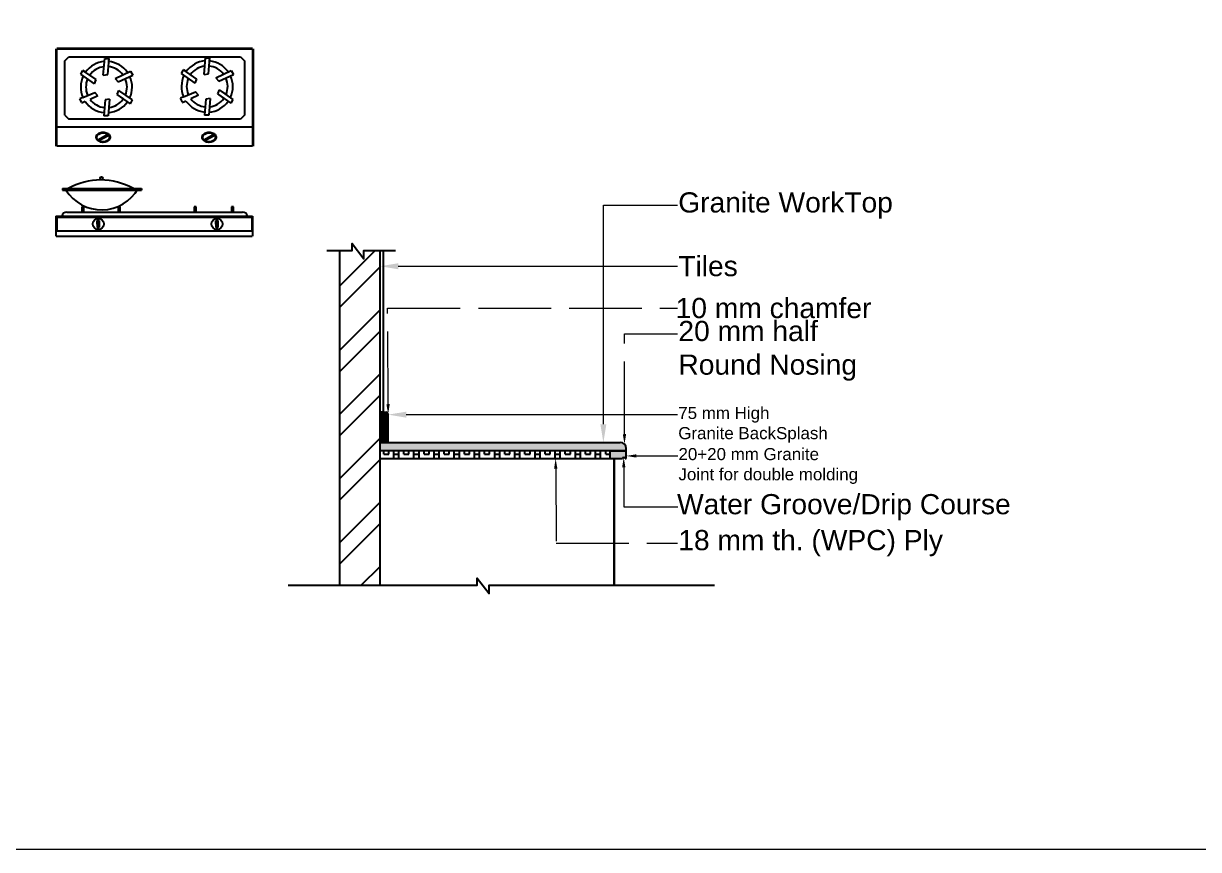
# Model space of a CAD drawing. Header units: millimetres. Extents: x 4065046 to 4134868, y -1476535 to -1460275.
# Drawn here: x 4068633 to 4072220, y -1476535 to -1474011 of the extents above; entities that cross this region are included whole.
import ezdxf
from ezdxf import colors
from ezdxf.entities.mleader import LeaderData, LeaderLine
from ezdxf.math import Vec2, Vec3

# ---------------------------------------------------------------- set-up
doc = ezdxf.new("R2010")
doc.units = ezdxf.units.MM
doc.header["$LTSCALE"] = 15
doc.linetypes.add('ACAD_ISO02W100', pattern=[15, 12, -3])
for name, color, linetype in [('dimensions', 20, 'Continuous'), ('electrical points', 1, 'Continuous'), ('wall', 6, 'Continuous'), ('worktop', 7, 'Continuous')]:
    doc.layers.add(name, color=color, linetype=linetype)
doc.styles.get("Standard").update_dxf_attribs({"font": 'arial.ttf'})

# ---------------------------------------------------------------- blocks, each defined once
blk = doc.blocks.new('A$C1FCD2186')
at = {"color": 4, "ltscale": 1000}
for p, q in [((-79, 0), (-79, 371.8)), ((-76.7, 374.1), (669.1, 374.1)), ((-76.7, 0), (-76.7, 371.8)), ((-76.7, 371.8), (669.1, 371.8)), ((669.1, 371.8), (669.1, 0)), ((671.4, 371.8), (671.4, 0)), ((-46.1, 325.9), (-30.8, 341.2)), ((-46.1, 118.7), (-46.1, 325.9)), ((-30.8, 341.2), (623.2, 341.2)), ((100.3, 271.3), (105.7, 335.2)), ((104.7, 323.3), (105.7, 335.2)), ((105.7, 335.2), (122.4, 335.3)), ((117.2, 274.1), (122.4, 335.3)), ((121.4, 323.1), (122.4, 335.3)), ((484.1, 273.6), (489.5, 337.5)), ((488.5, 325.6), (489.5, 337.5)), ((489.5, 337.5), (506.2, 337.6)), ((501, 276.4), (506.2, 337.6)), ((505.2, 325.4), (506.2, 337.6)), ((623.2, 341.2), (638.5, 325.9)), ((638.5, 325.9), (638.5, 118.7)), ((14.2, 274.7), (22.4, 289.3)), ((24, 267.9), (14.2, 274.7)), ((66.8, 238.1), (14.2, 274.7)), ((72.8, 254.1), (22.4, 289.3)), ((32.4, 282.3), (22.4, 289.3)), ((100.3, 271.3), (117.2, 274.1)), ((145.8, 258.9), (203.8, 286.2)), ((156.7, 245.6), (212.3, 271.8)), ((193, 281.1), (203.8, 286.2)), ((201.2, 266.6), (212.3, 271.8)), ((203.8, 286.2), (212.3, 271.8)), ((398, 277), (406.2, 291.5)), ((407.8, 270.2), (398, 277)), ((450.6, 240.4), (398, 277)), ((456.6, 256.4), (406.2, 291.5)), ((416.2, 284.6), (406.2, 291.5)), ((484.1, 273.6), (501, 276.4)), ((529.6, 261.2), (587.6, 288.4)), ((540.5, 247.9), (596.1, 274.1)), ((576.8, 283.4), (587.6, 288.4)), ((585, 268.9), (596.1, 274.1)), ((587.6, 288.4), (596.1, 274.1)), ((66.8, 238.1), (72.8, 254.1)), ((145.8, 258.9), (156.7, 245.6)), ((450.6, 240.4), (456.6, 256.4)), ((529.6, 261.2), (540.5, 247.9)), ((22.6, 186.5), (10.3, 180.7)), ((18.7, 166.3), (10.3, 180.7)), ((22.6, 186.5), (67.9, 205.7)), ((78.8, 192.5), (49.6, 178.8)), ((78.8, 192.5), (67.9, 205.7)), ((124.3, 180.1), (107.4, 177.3)), ((124.3, 180.1), (118.9, 116.2)), ((157.8, 213.3), (151.8, 197.2)), ((151.8, 197.2), (202.2, 162.1)), ((151.8, 197.2), (176.1, 180.3)), ((157.8, 213.3), (210.4, 176.6)), ((157.8, 213.3), (184.3, 194.8)), ((406.4, 188.8), (394.1, 183)), ((402.5, 168.6), (394.1, 183)), ((406.4, 188.8), (451.7, 208)), ((462.6, 194.8), (433.4, 181.1)), ((462.6, 194.8), (451.7, 208)), ((491.2, 179.6), (486, 118.3)), ((508.1, 182.4), (491.2, 179.6)), ((508.1, 182.4), (502.7, 118.5)), ((541.6, 215.5), (535.6, 199.5)), ((535.6, 199.5), (586, 164.4)), ((535.6, 199.5), (559.9, 182.6)), ((541.6, 215.5), (568.1, 197.1)), ((541.6, 215.5), (594.2, 178.9)), ((18.7, 166.3), (20.8, 165.2)), ((31.6, 170.3), (20.8, 165.2)), ((107.4, 177.3), (102.2, 116)), ((210.4, 176.6), (202.2, 162.1)), ((402.5, 168.6), (404.6, 167.5)), ((415.4, 172.6), (404.6, 167.5)), ((594.2, 178.9), (586, 164.4)), ((-46.1, 118.7), (-30.8, 103.4)), ((623.2, 103.4), (-30.8, 103.4)), ((118.9, 116.2), (102.2, 116)), ((502.7, 118.5), (486, 118.3)), ((638.5, 118.7), (623.2, 103.4)), ((669.1, 72.8), (-76.7, 72.8)), ((669.1, 72.8), (-76.7, 72.8)), ((79.6, 25), (117.8, 45.7)), ((483.5, 25), (521.8, 45.7)), ((669.1, 0), (-76.7, 0)), ((83.2, 21.9), (121, 42.4)), ((487.1, 21.9), (524.9, 42.4))]:
    blk.add_line(p, q, dxfattribs=at)
for centre, radius, start, end in [((112.3, 225.7), 97.9, 94.4583, 144.6866), ((112.3, 225.7), 97.9, 34.4583, 84.6866), ((496.1, 228), 97.9, 94.4583, 144.6866), ((496.1, 228), 97.9, 34.4583, 84.6866), ((112.3, 225.7), 78.3, 96.8074, 144.5637), ((112.3, 225.7), 78.3, 36.8074, 84.5637), ((496.1, 228), 97.9, 154.4583, 203.5929), ((496.1, 228), 78.3, 96.8074, 144.5637), ((496.1, 228), 78.3, 36.8074, 84.5637), ((496.1, 228), 97.9, 334.4583, 24.6866), ((112.3, 225.7), 97.9, 154.4583, 203.5929), ((112.3, 225.7), 78.3, 156.8074, 203.1964), ((112.3, 225.7), 78.3, 336.8074, 24.5637), ((112.3, 225.7), 97.9, 334.4583, 24.6866), ((496.1, 228), 78.3, 156.8074, 203.1964), ((496.1, 228), 78.3, 336.8074, 24.5637), ((112.3, 225.7), 78.3, 276.8074, 324.5637), ((496.1, 228), 78.3, 216.8074, 264.5637), ((496.1, 228), 78.3, 276.8074, 324.5637), ((112.3, 225.7), 97.9, 214.4583, 264.6866), ((112.3, 225.7), 78.3, 216.8074, 264.5637), ((112.3, 225.7), 97.9, 274.4583, 324.6866), ((496.1, 228), 97.9, 214.4583, 264.6866), ((496.1, 228), 97.9, 274.4583, 324.6866)]:
    blk.add_arc(centre, radius, start, end, dxfattribs=at)
for centre in [(99.7, 34.4), (503.6, 34.4)]:
    blk.add_ellipse(centre, major_axis=(-24.1, 0), ratio=0.714286, dxfattribs=at)
for points in [[(73.4, 34.4), (73.4, 33.4), (73.5, 32.3), (74.1, 29.7), (74.7, 28.1), (76.4, 25.3), (77.4, 23.9), (79.9, 21.5), (81.4, 20.4), (85.1, 18.1), (87.6, 17), (92.9, 15.5), (95.7, 15.1), (101.3, 14.9), (104.2, 15.1), (109.6, 16.3), (112.2, 17.1), (116.9, 19.5), (119, 21), (122.2, 24), (123.3, 25.5), (125, 28.8), (125.6, 30.5), (126.1, 33.7), (126.1, 35.2), (125.7, 38.1), (125.2, 39.5), (123.9, 42.3), (123.1, 43.6), (121, 46), (119.9, 47.1), (116.5, 49.6), (114.1, 50.9), (109, 52.8), (106.3, 53.4), (100.6, 54), (97.8, 54), (92.1, 53.2), (89.4, 52.5), (84.4, 50.5), (82.1, 49.1), (78.5, 46.2), (77.1, 44.7), (75.1, 41.6), (74.4, 40.1), (73.6, 37.2), (73.4, 35.8), (73.4, 34.4)], [(477.3, 34.4), (477.3, 33.4), (477.4, 32.3), (478, 29.7), (478.6, 28.1), (480.3, 25.3), (481.3, 23.9), (483.8, 21.5), (485.3, 20.4), (489, 18.1), (491.5, 17), (496.8, 15.5), (499.6, 15.1), (505.2, 14.9), (508.1, 15.1), (513.5, 16.3), (516.1, 17.1), (520.8, 19.5), (522.9, 21), (526.1, 24), (527.2, 25.5), (529, 28.8), (529.5, 30.5), (530, 33.7), (530, 35.2), (529.6, 38.1), (529.1, 39.5), (527.8, 42.3), (527, 43.6), (525, 46), (523.8, 47.1), (520.4, 49.6), (518, 50.9), (512.9, 52.8), (510.2, 53.4), (504.5, 54), (501.7, 54), (496.1, 53.2), (493.3, 52.5), (488.3, 50.5), (486, 49.1), (482.4, 46.2), (481, 44.7), (479, 41.6), (478.3, 40.1), (477.5, 37.2), (477.3, 35.8), (477.3, 34.4)]]:
    blk.add_open_spline(points, degree=3, knots=[0, 0, 0, 0, 0.158092, 0.158092, 0.393886, 0.393886, 0.62968, 0.62968, 0.865474, 0.865474, 1.194901, 1.194901, 1.524328, 1.524328, 1.853755, 1.853755, 2.183182, 2.183182, 2.512609, 2.512609, 2.772629, 2.772629, 3.032648, 3.032648, 3.249973, 3.249973, 3.467297, 3.467297, 3.684622, 3.684622, 3.901947, 3.901947, 4.234263, 4.234263, 4.566579, 4.566579, 4.898895, 4.898895, 5.231211, 5.231211, 5.563527, 5.563527, 5.842635, 5.842635, 6.076954, 6.076954, 6.283185, 6.283185, 6.283185, 6.283185], dxfattribs=at)
blk = doc.blocks.new('cook top 750 elev')
at = {"color": 4}
for p, q in [((-686.2, 90), (-384.7, 90)), ((-686.2, 90), (-686.2, 84.5)), ((-384.7, 90), (-384.7, 84.5)), ((-686.2, 84.5), (-384.7, 84.5)), ((-669.6, 0), (0, 0)), ((-612.3, 20.4), (-612.3, 0)), ((-605, 20.4), (-612.3, 20.4)), ((-612.3, 0), (-605, 0)), ((-605, 0), (-605, 20.4)), ((-474.1, 20.4), (-474.1, 0)), ((-466.7, 20.4), (-474.1, 20.4)), ((-474.1, 0), (-466.7, 0)), ((-466.7, 0), (-466.7, 20.4)), ((-184, 20.3), (-184, -0.1)), ((-176.7, 20.3), (-184, 20.3)), ((-176.7, -0.1), (-176.7, 20.3)), ((-42.2, 20.3), (-42.2, -0.1)), ((-34.8, 20.3), (-42.2, 20.3)), ((-34.8, -0.1), (-34.8, 20.3)), ((-711.7, -14.6), (37.9, -14.6)), ((-711.7, -14.6), (-711.7, -90.6)), ((35.2, -20), (-708, -20)), ((-708, -20), (-708, -71)), ((-553.4, -31.1), (-553.4, -58.8)), ((-553.4, -46), (-553.4, -31.1)), ((-546.4, -31.1), (-546.4, -58.8)), ((-184, -0.1), (-176.7, -0.1)), ((-101.1, -31.1), (-101.1, -58.8)), ((-101.1, -46), (-101.1, -31.1)), ((-94.1, -31.1), (-94.1, -58.8)), ((-42.2, -0.1), (-34.8, -0.1)), ((35.2, -20), (35.2, -71)), ((37.9, -14.6), (37.9, -90.6)), ((-708, -71), (35.2, -71)), ((-709.7, -90.6), (37.3, -90.6))]:
    blk.add_line(p, q, dxfattribs=at)
for centre, radius in [((-536.9, 130.2), 5.25), ((-549.7, -44.7), 21), ((-97.4, -44.7), 21)]:
    blk.add_circle(centre, radius, dxfattribs=at)
for centre, radius, start, end in [((-536.9, 169.6), 160.4, 212.028, 330.2619), ((-540.1, -126), 249.1, 60.1265, 119.8735), ((-669.6, -20), 20, 90, 164.3735), ((0, -20), 20, 15.6265, 90), ((-549.9, -35.7), 5.73, 52.368, 127.632), ((-97.6, -35.7), 5.73, 52.368, 127.632), ((-549.9, -54.3), 5.73, 232.368, 307.632), ((-97.6, -54.3), 5.73, 232.368, 307.632)]:
    blk.add_arc(centre, radius, start, end, dxfattribs=at)
blk = doc.blocks.new('Nosing Details')
at = {"layer": 'wall', "true_color": 0x939598}
h = blk.add_hatch(dxfattribs=at)
h.set_pattern_fill('ANSI32', color=252, scale=300)
h.set_pattern_definition([(45, (2693855, 114447.27), (-79.54951, 79.54951), []), (45, (2693908.04, 114447.27), (-79.54951, 79.54951), [])])
h.paths.add_polyline_path([(2732434.2, 184963.5), (2732394.2, 184963.5), (2732394.2, 184943), (2732365, 184981.5), (2732365, 184963.5), (2732334.2, 184963.5), (2732334.2, 184694), (2732434.2, 184694)])
h.paths.add_polyline_path([(2732434.2, 184694), (2732334.2, 184694), (2732334.2, 184280), (2732434.2, 184280), (2732434.2, 184447.7)])
h.paths.add_polyline_path([(2732434.2, 184280), (2732334.2, 184280), (2732334.2, 184133.5), (2732434.2, 184133.5)])
at = {"layer": 'worktop'}
h = blk.add_hatch(dxfattribs=at)
h.set_pattern_fill('GRATE', color=6, scale=60)
h.set_pattern_definition([(0, (2693855.0035, 118486.8442), (0, 1.875), []), (90, (2693855.0035, 118486.844), (-7.5, 5e-16), [])])
h.paths.add_polyline_path([(2732454.2, 184557.7, 0.414214), (2732449.2, 184562.7), (2732434.2, 184562.7), (2732434.2, 184487.7), (2732454.2, 184487.7)])
h = blk.add_hatch(dxfattribs=at)
h.set_pattern_fill('AR-CONC', color=1, scale=3)
h.set_pattern_definition([(50, (2693855.003, 118486.844), (21.5178055, -1.882564), [2.25, -24.75]), (355, (2693855.003, 118486.844), (-4.16254, 22.565764), [1.8, -19.8]), (100.451444, (2693856.797, 118486.687), (17.3552654, 20.6832), [1.912206, -21.0342634]), (46.1842, (2693855.003, 118492.844), (32.01724, -4.965578), [3.375, -37.125]), (96.635635, (2693857.672, 118492.43), (28.039858, 29.223558), [2.86831, -31.551413]), (351.184164, (2693855.003, 118492.844), (28.039858, 29.223558), [2.7, -29.7]), (21, (2693858.003, 118491.344), (17.9072116, -12.0785667), [2.25, -24.75]), (326, (2693858.003, 118491.344), (7.29946, 21.7545014), [1.8, -19.8]), (71.451445, (2693859.496, 118490.338), (25.2066713, 9.6759346), [1.912206, -21.0342634]), (37.5, (2693855.0035, 118486.844), (0.36479566, 9.9868156), [0, -19.56, 0, -20.1, 0, -19.875]), (7.5, (2693855.003, 118486.844), (7.8920861, 11.8323514), [0, -11.46, 0, -19.11, 0, -7.575]), (327.5, (2693848.3135, 118486.844), (16.0146731, -0.67664615), [0, -7.5, 0, -23.4, 0, -31.05]), (317.5, (2693845.313, 118486.844), (17.495585, 3.0031495), [0, -9.75, 0, -15.54, 0, -22.05])])
h.paths.add_polyline_path([(2733044.2, 184466.7), (2733004.2, 184466.7), (2733004.2, 184447.7), (2733035, 184447.7, -1), (2733041.1, 184447.7), (2733044.2, 184447.7)])
h.paths.add_polyline_path([(2733029.2, 184487.7), (2732434.2, 184487.7), (2732434.2, 184467.7), (2733004.2, 184467.7), (2733044.2, 184467.7), (2733044.2, 184472.7, 0.414214)])
h = blk.add_hatch(dxfattribs=at)
h.set_pattern_fill('BOX', color=3, scale=50)
h.set_pattern_definition([(90, (2693855.003, 118486.844), (-50, 3e-15), []), (90, (2693867.503, 118486.844), (-50, 3e-15), []), (0, (2693855.003, 118486.844), (0, 50), [-12.5, 12.5]), (0, (2693855.003, 118499.344), (0, 50), [-12.5, 12.5]), (0, (2693855.003, 118511.844), (0, 50), [12.5, -12.5]), (0, (2693855.003, 118524.344), (0, 50), [12.5, -12.5]), (90, (2693880.003, 118486.844), (-50, 3e-15), [12.5, -12.5]), (90, (2693892.503, 118486.844), (-50, 3e-15), [12.5, -12.5])])
h.paths.add_polyline_path([(2733004.2, 184467.7), (2732434.2, 184467.7), (2732434.2, 184447.7), (2733004.2, 184447.7)])
at = {"layer": 'electrical points'}
for points in [[(2732302, 184963.5), (2732365, 184963.5), (2732365, 184981.5), (2732394.2, 184943), (2732394.2, 184963.5), (2732472.8, 184963.5)], [(2732434.2, 184133.5), (2732434.2, 184447.7), (2733014.2, 184447.7), (2733014.2, 184133.5)], [(2732206.6, 184133.5), (2732675, 184133.5), (2732675, 184151.4), (2732704.2, 184113), (2732704.2, 184133.5), (2733262.8, 184133.5)]]:
    blk.add_lwpolyline(points, dxfattribs=at)
at = {"layer": 'worktop'}
for p, q in [((2732334.2, 184133.5), (2732334.2, 184963.5)), ((2732434.2, 184133.5), (2732434.2, 184963.5)), ((2732434.2, 184562.7), (2732449.2, 184562.7)), ((2732454.2, 184487.7), (2732454.2, 184557.7)), ((2732434.2, 184487.7), (2733029.2, 184487.7)), ((2732434.2, 184467.7), (2733004.2, 184467.7)), ((2733004.2, 184447.7), (2733004.2, 184467.7)), ((2733004.2, 184467.7), (2733044.2, 184467.7)), ((2733004.2, 184466.7), (2733044.2, 184466.7)), ((2733044.2, 184447.7), (2733044.2, 184472.7)), ((2732434.2, 184447.7), (2733035, 184447.7)), ((2733014.2, 184133.5), (2733014.2, 184447.7)), ((2733041.1, 184447.7), (2733044.2, 184447.7))]:
    blk.add_line(p, q, dxfattribs=at)
blk.add_lwpolyline([(2732441.7, 184963.5), (2732441.7, 184562.7), (2732434.2, 184562.7), (2732434.2, 184963.5)], dxfattribs=at)
for centre, radius, end in [((2732449.2, 184557.7), 5, 90), ((2733029.2, 184472.7), 15, 90), ((2733038.1, 184447.7), 3.03, 180)]:
    blk.add_arc(centre, radius, 0, end, dxfattribs=at)
at = {"layer": 'dimensions'}
ml = blk.add_multileader_mtext('Standard', dxfattribs=at)
ml.set_content('Granite WorkTop', color=256)
ml.set_leader_properties(color=5)
ml.build(insert=Vec2(0, 0))
ml.multileader.update_dxf_attribs({"text_right_attachment_type": 6, "dogleg_length": 0.36, "arrow_head_size": 45})
ctx = ml.context
ctx.base_point, ctx.char_height, ctx.arrow_head_size, ctx.plane_origin = Vec3(2733171.1, 185076), 50, 45, Vec3(2732566.1, 184773.2)
ctx.right_attachment = 6
notes = []
notes.append((ctx, [(0, (1, 1, 0), (2732987.5, 185076), (1, 0), 183.6, [(0, [(2732987.5, 184487.7)], 0, [])])]))
ctx.mtext.insert, ctx.mtext.flow_direction = Vec3(2733173.1, 185108), 5
ml = blk.add_multileader_mtext('Standard', dxfattribs=at)
ml.set_content('Tiles', color=256)
ml.set_leader_properties(color=5)
ml.build(insert=Vec2(0, 0))
ml.multileader.update_dxf_attribs({"text_right_attachment_type": 6, "dogleg_length": 0.36, "arrow_head_size": 45})
ctx = ml.context
ctx.base_point, ctx.char_height, ctx.arrow_head_size, ctx.plane_origin = Vec3(2733171.1, 184924.7), 50, 45, Vec3(2732444.2, 184924.7)
ctx.right_attachment = 6
notes.append((ctx, [(1, (1, 1, 0), (2733170.7, 184924.7), (1, 0), 0.36, [(0, [(2732434.2, 184924.7)], 0, [])])]))
ctx.mtext.insert, ctx.mtext.flow_direction = Vec3(2733173.1, 184950.1), 5
ml = blk.add_multileader_mtext('Standard', dxfattribs=at)
ml.set_content('10 mm chamfer', color=256)
ml.set_leader_properties(color=5, linetype='ACAD_ISO02W100')
ml.build(insert=Vec2(0, 0))
ml.multileader.update_dxf_attribs({"text_right_attachment_type": 6, "dogleg_length": 353.4, "arrow_head_size": 25})
ctx = ml.context
ctx.base_point, ctx.char_height, ctx.arrow_head_size, ctx.plane_origin = Vec3(2733171.2, 184820.6), 50, 25, Vec3(2732454.2, 184557.7)
ctx.right_attachment, ctx.text_align_type = 6, 2
notes.append((ctx, [(0, (1, 1, 0), (2732452.8, 184820.6), (1, 0), 718.4, [(0, [(2732454.2, 184557.7)], 0, [])])]))
ctx.mtext.insert, ctx.mtext.alignment, ctx.mtext.flow_direction = Vec3(2733651.7, 184846.1), 3, 5
ml = blk.add_multileader_mtext('Standard', dxfattribs=at)
ml.set_content('20 mm half \\PRound Nosing', color=256)
ml.set_leader_properties(color=5, linetype='ACAD_ISO02W100')
ml.build(insert=Vec2(0, 0))
ml.multileader.update_dxf_attribs({"text_right_attachment_type": 6, "dogleg_length": 353.4, "arrow_head_size": 25})
ctx = ml.context
ctx.base_point, ctx.char_height, ctx.arrow_head_size, ctx.plane_origin = Vec3(2733171.4, 184756.9), 50, 25, Vec3(2732454.2, 184304.9)
ctx.right_attachment = 6
notes.append((ctx, [(0, (1, 1, 0), (2733039.7, 184756.9), (1, 0), 131.6, [(0, [(2733039.8, 184483.3)], 0, [])])]))
ctx.mtext.insert, ctx.mtext.flow_direction = Vec3(2733173.4, 184789.2), 5
ml = blk.add_multileader_mtext('Standard', dxfattribs=at)
ml.set_content('75 mm High\\PGranite BackSplash', color=256)
ml.set_leader_properties(color=5)
ml.build(insert=Vec2(0, 0))
ml.multileader.update_dxf_attribs({"text_right_attachment_type": 6, "dogleg_length": 0.36, "arrow_head_size": 45})
ctx = ml.context
ctx.base_point, ctx.char_height, ctx.arrow_head_size, ctx.plane_origin = Vec3(2733171.1, 184556.7), 30, 45, Vec3(2732444.2, 184523.7)
ctx.right_attachment = 6
notes.append((ctx, [(1, (1, 1, 0), (2733170.7, 184556.7), (1, 0), 0.36, [(0, [(2732454.2, 184556.7)], 0, [])])]))
ctx.mtext.insert, ctx.mtext.flow_direction = Vec3(2733173.1, 184575.9), 5
ml = blk.add_multileader_mtext('Standard', dxfattribs=at)
ml.set_content('20+20 mm Granite\\PJoint for double molding', color=256)
ml.set_leader_properties(color=5, linetype='ACAD_ISO02W100')
ml.build(insert=Vec2(0, 0))
ml.multileader.update_dxf_attribs({"text_right_attachment_type": 6, "dogleg_length": 353.4, "arrow_head_size": 25})
ctx = ml.context
ctx.base_point, ctx.char_height, ctx.arrow_head_size, ctx.plane_origin = Vec3(2733171.6, 184454.5), 30, 25, Vec3(2732454.2, 184149.4)
ctx.right_attachment = 6
notes.append((ctx, [(0, (1, 1, 0), (2733127, 184454.5), (1, 0), 44.6, [(0, [(2733044.2, 184454.3)], 0, [])])]))
ctx.mtext.insert, ctx.mtext.flow_direction = Vec3(2733173.6, 184473.9), 5
ml = blk.add_multileader_mtext('Standard', dxfattribs=at)
ml.set_content('18 mm th. (WPC) Ply', color=256)
ml.set_leader_properties(color=5, linetype='ACAD_ISO02W100')
ml.build(insert=Vec2(0, 0))
ml.multileader.update_dxf_attribs({"text_right_attachment_type": 6, "dogleg_length": 0.36, "arrow_head_size": 25})
ctx = ml.context
ctx.base_point, ctx.char_height, ctx.arrow_head_size, ctx.plane_origin = Vec3(2733171.1, 184238.3), 50, 25, Vec3(2732566.1, 184546.8)
ctx.right_attachment = 6
notes.append((ctx, [(0, (1, 1, 0), (2732870.2, 184238.3), (1, 0), 300.9, [(0, [(2732869.3, 184447.7)], 0, [])])]))
ctx.mtext.insert, ctx.mtext.flow_direction = Vec3(2733173.1, 184270.6), 5
ml = blk.add_multileader_mtext('Standard', dxfattribs=at)
ml.set_content('Water Groove/Drip Course', color=256)
ml.set_leader_properties(color=5, linetype='ACAD_ISO02W100')
ml.build(insert=Vec2(0, 0))
ml.multileader.update_dxf_attribs({"text_right_attachment_type": 6, "dogleg_length": 353.4, "arrow_head_size": 25})
ctx = ml.context
ctx.base_point, ctx.char_height, ctx.arrow_head_size, ctx.plane_origin = Vec3(2733171.8, 184327.7), 50, 25, Vec3(2732454.2, 184003.4)
ctx.right_attachment, ctx.text_align_type = 6, 2
notes.append((ctx, [(0, (1, 1, 0), (2733038.3, 184327.7), (1, 0), 133.4, [(0, [(2733037.9, 184450.7)], 0, [])])]))
ctx.mtext.insert, ctx.mtext.alignment, ctx.mtext.flow_direction = Vec3(2733996.8, 184359.7), 3, 5
for ctx, leaders in notes:
    for number, flags, end, landing, length, lines in leaders:
        leader = LeaderData()
        leader.index, (leader.has_last_leader_line, leader.has_dogleg_vector, leader.attachment_direction) = number, flags
        leader.last_leader_point, leader.dogleg_vector, leader.dogleg_length = Vec3(end), Vec3(landing), length
        for number, points, colour, breaks in lines:
            line = LeaderLine()
            line.index, line.vertices, line.color, line.breaks = number, Vec3.list(points), colors.encode_raw_color(colour), breaks
            leader.lines.append(line)
        ctx.leaders.append(leader)

msp = doc.modelspace()

# ---------------------------------------------------------------- linework, layer by layer
at = {"lineweight": 20, "ltscale": 0.25}
msp.add_lwpolyline([(4065045.8, -1460274.6), (4134868, -1460274.6), (4134868, -1476535.2), (4065045.8, -1476535.2)], close=True, dxfattribs=at)
msp.add_lwpolyline([(4100849.7, -1476535.2), (4065045.8, -1476535.2), (4065045.8, -1464611.6)], dxfattribs=at)

# ---------------------------------------------------------------- block references
at = {"lineweight": 20, "xscale": 0.8010952712614623, "yscale": 0.8010952712614623, "zscale": 0.8010952712614623}
for name, p in [('A$C1FCD2186', (4068796.3, -1474386.5)), ('cook top 750 elev', (4069301.6, -1474588.1))]:
    msp.add_blockref(name, p, dxfattribs=at)
at = {"linetype": 'ByBlock', "lineweight": 20, "xscale": 1.232120994722601, "yscale": 1.232120994722601, "zscale": 1.232120994722601}
msp.add_blockref('Nosing Details', (703032, -1702602.7), dxfattribs=at)

doc.saveas('drawing.dxf')
